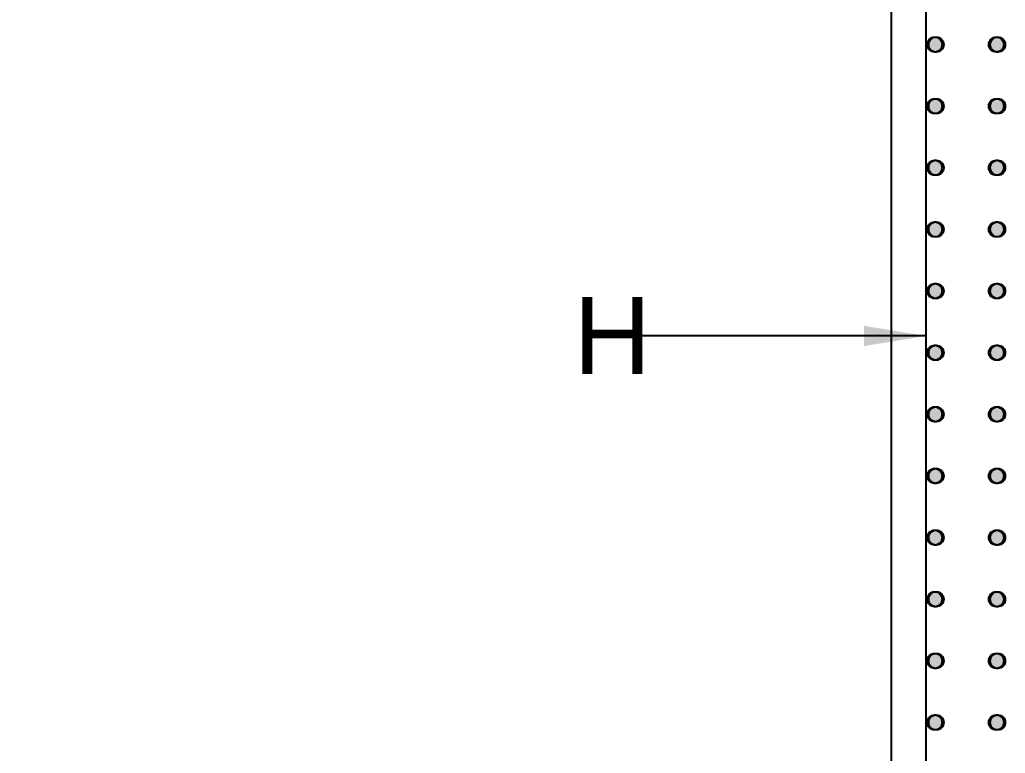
# Model space of a CAD drawing. Header units: millimetres. Extents: x 5124 to 2430164, y 2311 to 45642708.
# Drawn here: x 2369011 to 2372210, y 45621785 to 45624166 of the extents above; entities that cross this region are included whole.
import ezdxf

# ---------------------------------------------------------------- set-up
doc = ezdxf.new("R2010")
doc.units = ezdxf.units.MM
doc.header["$MEASUREMENT"] = 0
doc.layers.add('DRAWING', color=7, linetype='Continuous')
doc.layers.add('TEXT', color=7, linetype='Continuous')
doc.styles.get("Standard").update_dxf_attribs({"font": 'arial.ttf', "height": 280})
doc.dimstyles.get("Standard").update_dxf_attribs({"dimtxt": 225, "dimasz": 200, "dimexe": 0.18, "dimexo": 0.0625, "dimgap": 0.09, "dimtad": 0, "dimdec": 0, "dimzin": 0, "dimdsep": 46, "dimtxsty": 'Standard', "dimcen": 0.09, "dimse1": 1, "dimse2": 1, "dimadec": 0, "dimazin": 0, "dimtfac": 1, "dimtdec": 0, "dimtofl": 0, "dimtmove": 0, "dimatfit": 3, "dimfxl": 1, "dimtolj": 1, "dimtzin": 0, "dimarcsym": 0})

msp = doc.modelspace()

# ---------------------------------------------------------------- hatches: boundary and pattern name
at = {"layer": 'DRAWING'}
for points in [[(2372004.8, 45624085.2, 0.973258), (2371956.3, 45624086.6), (2371956.3, 45624083.9, 0.973258)], [(2372004.9, 45624085.2, 1), (2371956.3, 45624085.2, 1)], [(2372005.8, 45624085.2, 0.973258), (2371957.3, 45624086.6), (2371957.3, 45624083.9, 0.973258)], [(2372005.9, 45624085.2, 1), (2371957.3, 45624085.2, 1)], [(2372006.8, 45624085.2, 0.973258), (2371958.3, 45624086.6), (2371958.3, 45624083.9, 0.973258)], [(2372006.9, 45624085.2, 1), (2371958.3, 45624085.2, 1)], [(2372007.8, 45624085.2, 0.973258), (2371959.3, 45624086.6), (2371959.3, 45624083.9, 0.973258)], [(2372007.9, 45624085.2, 1), (2371959.3, 45624085.2, 1)], [(2372008.8, 45624085.2, 0.973258), (2371960.3, 45624086.6), (2371960.3, 45624083.9, 0.973258)], [(2372008.9, 45624085.2, 1), (2371960.3, 45624085.2, 1)], [(2372009.8, 45624085.2, 0.973258), (2371961.3, 45624086.6), (2371961.3, 45624083.9, 0.973258)], [(2372009.9, 45624085.2, 1), (2371961.3, 45624085.2, 1)], [(2372204.8, 45624085.2, 0.973258), (2372156.3, 45624086.6), (2372156.3, 45624083.9, 0.973258)], [(2372204.9, 45624085.2, 1), (2372156.3, 45624085.2, 1)], [(2372205.8, 45624085.2, 0.973258), (2372157.3, 45624086.6), (2372157.3, 45624083.9, 0.973258)], [(2372205.9, 45624085.2, 1), (2372157.3, 45624085.2, 1)], [(2372206.8, 45624085.2, 0.973258), (2372158.3, 45624086.6), (2372158.3, 45624083.9, 0.973258)], [(2372206.9, 45624085.2, 1), (2372158.3, 45624085.2, 1)], [(2372207.8, 45624085.2, 0.973258), (2372159.3, 45624086.6), (2372159.3, 45624083.9, 0.973258)], [(2372207.9, 45624085.2, 1), (2372159.3, 45624085.2, 1)], [(2372208.8, 45624085.2, 0.973258), (2372160.3, 45624086.6), (2372160.3, 45624083.9, 0.973258)], [(2372208.9, 45624085.2, 1), (2372160.3, 45624085.2, 1)], [(2372209.8, 45624085.2, 0.973258), (2372161.3, 45624086.6), (2372161.3, 45624083.9, 0.973258)], [(2372209.9, 45624085.2, 1), (2372161.3, 45624085.2, 1)], [(2372004.8, 45623885.2, 0.973258), (2371956.3, 45623886.6), (2371956.3, 45623883.9, 0.973258)], [(2372004.9, 45623885.2, 1), (2371956.3, 45623885.2, 1)], [(2372005.8, 45623885.2, 0.973258), (2371957.3, 45623886.6), (2371957.3, 45623883.9, 0.973258)], [(2372005.9, 45623885.2, 1), (2371957.3, 45623885.2, 1)], [(2372006.8, 45623885.2, 0.973258), (2371958.3, 45623886.6), (2371958.3, 45623883.9, 0.973258)], [(2372006.9, 45623885.2, 1), (2371958.3, 45623885.2, 1)], [(2372007.8, 45623885.2, 0.973258), (2371959.3, 45623886.6), (2371959.3, 45623883.9, 0.973258)], [(2372007.9, 45623885.2, 1), (2371959.3, 45623885.2, 1)], [(2372008.8, 45623885.2, 0.973258), (2371960.3, 45623886.6), (2371960.3, 45623883.9, 0.973258)], [(2372008.9, 45623885.2, 1), (2371960.3, 45623885.2, 1)], [(2372009.8, 45623885.2, 0.973258), (2371961.3, 45623886.6), (2371961.3, 45623883.9, 0.973258)], [(2372009.9, 45623885.2, 1), (2371961.3, 45623885.2, 1)], [(2372204.8, 45623885.2, 0.973258), (2372156.3, 45623886.6), (2372156.3, 45623883.9, 0.973258)], [(2372204.9, 45623885.2, 1), (2372156.3, 45623885.2, 1)], [(2372205.8, 45623885.2, 0.973258), (2372157.3, 45623886.6), (2372157.3, 45623883.9, 0.973258)], [(2372205.9, 45623885.2, 1), (2372157.3, 45623885.2, 1)], [(2372206.8, 45623885.2, 0.973258), (2372158.3, 45623886.6), (2372158.3, 45623883.9, 0.973258)], [(2372206.9, 45623885.2, 1), (2372158.3, 45623885.2, 1)], [(2372207.8, 45623885.2, 0.973258), (2372159.3, 45623886.6), (2372159.3, 45623883.9, 0.973258)], [(2372207.9, 45623885.2, 1), (2372159.3, 45623885.2, 1)], [(2372208.8, 45623885.2, 0.973258), (2372160.3, 45623886.6), (2372160.3, 45623883.9, 0.973258)], [(2372208.9, 45623885.2, 1), (2372160.3, 45623885.2, 1)], [(2372209.8, 45623885.2, 0.973258), (2372161.3, 45623886.6), (2372161.3, 45623883.9, 0.973258)], [(2372209.9, 45623885.2, 1), (2372161.3, 45623885.2, 1)], [(2372004.8, 45623685.2, 0.973258), (2371956.3, 45623686.6), (2371956.3, 45623683.9, 0.973258)], [(2372004.9, 45623685.2, 1), (2371956.3, 45623685.2, 1)], [(2372005.8, 45623685.2, 0.973258), (2371957.3, 45623686.6), (2371957.3, 45623683.9, 0.973258)], [(2372005.9, 45623685.2, 1), (2371957.3, 45623685.2, 1)], [(2372006.8, 45623685.2, 0.973258), (2371958.3, 45623686.6), (2371958.3, 45623683.9, 0.973258)], [(2372006.9, 45623685.2, 1), (2371958.3, 45623685.2, 1)], [(2372007.8, 45623685.2, 0.973258), (2371959.3, 45623686.6), (2371959.3, 45623683.9, 0.973258)], [(2372007.9, 45623685.2, 1), (2371959.3, 45623685.2, 1)], [(2372008.8, 45623685.2, 0.973258), (2371960.3, 45623686.6), (2371960.3, 45623683.9, 0.973258)], [(2372008.9, 45623685.2, 1), (2371960.3, 45623685.2, 1)], [(2372009.8, 45623685.2, 0.973258), (2371961.3, 45623686.6), (2371961.3, 45623683.9, 0.973258)], [(2372009.9, 45623685.2, 1), (2371961.3, 45623685.2, 1)], [(2372204.8, 45623685.2, 0.973258), (2372156.3, 45623686.6), (2372156.3, 45623683.9, 0.973258)], [(2372204.9, 45623685.2, 1), (2372156.3, 45623685.2, 1)], [(2372205.8, 45623685.2, 0.973258), (2372157.3, 45623686.6), (2372157.3, 45623683.9, 0.973258)], [(2372205.9, 45623685.2, 1), (2372157.3, 45623685.2, 1)], [(2372206.8, 45623685.2, 0.973258), (2372158.3, 45623686.6), (2372158.3, 45623683.9, 0.973258)], [(2372206.9, 45623685.2, 1), (2372158.3, 45623685.2, 1)], [(2372207.8, 45623685.2, 0.973258), (2372159.3, 45623686.6), (2372159.3, 45623683.9, 0.973258)], [(2372207.9, 45623685.2, 1), (2372159.3, 45623685.2, 1)], [(2372208.8, 45623685.2, 0.973258), (2372160.3, 45623686.6), (2372160.3, 45623683.9, 0.973258)], [(2372208.9, 45623685.2, 1), (2372160.3, 45623685.2, 1)], [(2372209.8, 45623685.2, 0.973258), (2372161.3, 45623686.6), (2372161.3, 45623683.9, 0.973258)], [(2372209.9, 45623685.2, 1), (2372161.3, 45623685.2, 1)], [(2372004.8, 45623485.2, 0.973258), (2371956.3, 45623486.6), (2371956.3, 45623483.9, 0.973258)], [(2372004.9, 45623485.2, 1), (2371956.3, 45623485.2, 1)], [(2372005.8, 45623485.2, 0.973258), (2371957.3, 45623486.6), (2371957.3, 45623483.9, 0.973258)], [(2372005.9, 45623485.2, 1), (2371957.3, 45623485.2, 1)], [(2372006.8, 45623485.2, 0.973258), (2371958.3, 45623486.6), (2371958.3, 45623483.9, 0.973258)], [(2372006.9, 45623485.2, 1), (2371958.3, 45623485.2, 1)], [(2372007.8, 45623485.2, 0.973258), (2371959.3, 45623486.6), (2371959.3, 45623483.9, 0.973258)], [(2372007.9, 45623485.2, 1), (2371959.3, 45623485.2, 1)], [(2372008.8, 45623485.2, 0.973258), (2371960.3, 45623486.6), (2371960.3, 45623483.9, 0.973258)], [(2372008.9, 45623485.2, 1), (2371960.3, 45623485.2, 1)], [(2372009.8, 45623485.2, 0.973258), (2371961.3, 45623486.6), (2371961.3, 45623483.9, 0.973258)], [(2372009.9, 45623485.2, 1), (2371961.3, 45623485.2, 1)], [(2372204.8, 45623485.2, 0.973258), (2372156.3, 45623486.6), (2372156.3, 45623483.9, 0.973258)], [(2372204.9, 45623485.2, 1), (2372156.3, 45623485.2, 1)], [(2372205.8, 45623485.2, 0.973258), (2372157.3, 45623486.6), (2372157.3, 45623483.9, 0.973258)], [(2372205.9, 45623485.2, 1), (2372157.3, 45623485.2, 1)], [(2372206.8, 45623485.2, 0.973258), (2372158.3, 45623486.6), (2372158.3, 45623483.9, 0.973258)], [(2372206.9, 45623485.2, 1), (2372158.3, 45623485.2, 1)], [(2372207.8, 45623485.2, 0.973258), (2372159.3, 45623486.6), (2372159.3, 45623483.9, 0.973258)], [(2372207.9, 45623485.2, 1), (2372159.3, 45623485.2, 1)], [(2372208.8, 45623485.2, 0.973258), (2372160.3, 45623486.6), (2372160.3, 45623483.9, 0.973258)], [(2372208.9, 45623485.2, 1), (2372160.3, 45623485.2, 1)], [(2372209.8, 45623485.2, 0.973258), (2372161.3, 45623486.6), (2372161.3, 45623483.9, 0.973258)], [(2372209.9, 45623485.2, 1), (2372161.3, 45623485.2, 1)], [(2372004.8, 45623285.2, 0.973258), (2371956.3, 45623286.6), (2371956.3, 45623283.9, 0.973258)], [(2372004.9, 45623285.2, 1), (2371956.3, 45623285.2, 1)], [(2372005.8, 45623285.2, 0.973258), (2371957.3, 45623286.6), (2371957.3, 45623283.9, 0.973258)], [(2372005.9, 45623285.2, 1), (2371957.3, 45623285.2, 1)], [(2372006.8, 45623285.2, 0.973258), (2371958.3, 45623286.6), (2371958.3, 45623283.9, 0.973258)], [(2372006.9, 45623285.2, 1), (2371958.3, 45623285.2, 1)], [(2372007.8, 45623285.2, 0.973258), (2371959.3, 45623286.6), (2371959.3, 45623283.9, 0.973258)], [(2372007.9, 45623285.2, 1), (2371959.3, 45623285.2, 1)], [(2372008.8, 45623285.2, 0.973258), (2371960.3, 45623286.6), (2371960.3, 45623283.9, 0.973258)], [(2372008.9, 45623285.2, 1), (2371960.3, 45623285.2, 1)], [(2372009.8, 45623285.2, 0.973258), (2371961.3, 45623286.6), (2371961.3, 45623283.9, 0.973258)], [(2372009.9, 45623285.2, 1), (2371961.3, 45623285.2, 1)], [(2372204.8, 45623285.2, 0.973258), (2372156.3, 45623286.6), (2372156.3, 45623283.9, 0.973258)], [(2372204.9, 45623285.2, 1), (2372156.3, 45623285.2, 1)], [(2372205.8, 45623285.2, 0.973258), (2372157.3, 45623286.6), (2372157.3, 45623283.9, 0.973258)], [(2372205.9, 45623285.2, 1), (2372157.3, 45623285.2, 1)], [(2372206.8, 45623285.2, 0.973258), (2372158.3, 45623286.6), (2372158.3, 45623283.9, 0.973258)], [(2372206.9, 45623285.2, 1), (2372158.3, 45623285.2, 1)], [(2372207.8, 45623285.2, 0.973258), (2372159.3, 45623286.6), (2372159.3, 45623283.9, 0.973258)], [(2372207.9, 45623285.2, 1), (2372159.3, 45623285.2, 1)], [(2372208.8, 45623285.2, 0.973258), (2372160.3, 45623286.6), (2372160.3, 45623283.9, 0.973258)], [(2372208.9, 45623285.2, 1), (2372160.3, 45623285.2, 1)], [(2372209.8, 45623285.2, 0.973258), (2372161.3, 45623286.6), (2372161.3, 45623283.9, 0.973258)], [(2372209.9, 45623285.2, 1), (2372161.3, 45623285.2, 1)], [(2372004.8, 45623085.2, 0.973258), (2371956.3, 45623086.6), (2371956.3, 45623083.9, 0.973258)], [(2372004.9, 45623085.2, 1), (2371956.3, 45623085.2, 1)], [(2372005.8, 45623085.2, 0.973258), (2371957.3, 45623086.6), (2371957.3, 45623083.9, 0.973258)], [(2372005.9, 45623085.2, 1), (2371957.3, 45623085.2, 1)], [(2372006.8, 45623085.2, 0.973258), (2371958.3, 45623086.6), (2371958.3, 45623083.9, 0.973258)], [(2372006.9, 45623085.2, 1), (2371958.3, 45623085.2, 1)], [(2372007.8, 45623085.2, 0.973258), (2371959.3, 45623086.6), (2371959.3, 45623083.9, 0.973258)], [(2372007.9, 45623085.2, 1), (2371959.3, 45623085.2, 1)], [(2372008.8, 45623085.2, 0.973258), (2371960.3, 45623086.6), (2371960.3, 45623083.9, 0.973258)], [(2372008.9, 45623085.2, 1), (2371960.3, 45623085.2, 1)], [(2372009.8, 45623085.2, 0.973258), (2371961.3, 45623086.6), (2371961.3, 45623083.9, 0.973258)], [(2372009.9, 45623085.2, 1), (2371961.3, 45623085.2, 1)], [(2372204.8, 45623085.2, 0.973258), (2372156.3, 45623086.6), (2372156.3, 45623083.9, 0.973258)], [(2372204.9, 45623085.2, 1), (2372156.3, 45623085.2, 1)], [(2372205.8, 45623085.2, 0.973258), (2372157.3, 45623086.6), (2372157.3, 45623083.9, 0.973258)], [(2372205.9, 45623085.2, 1), (2372157.3, 45623085.2, 1)], [(2372206.8, 45623085.2, 0.973258), (2372158.3, 45623086.6), (2372158.3, 45623083.9, 0.973258)], [(2372206.9, 45623085.2, 1), (2372158.3, 45623085.2, 1)], [(2372207.8, 45623085.2, 0.973258), (2372159.3, 45623086.6), (2372159.3, 45623083.9, 0.973258)], [(2372207.9, 45623085.2, 1), (2372159.3, 45623085.2, 1)], [(2372208.8, 45623085.2, 0.973258), (2372160.3, 45623086.6), (2372160.3, 45623083.9, 0.973258)], [(2372208.9, 45623085.2, 1), (2372160.3, 45623085.2, 1)], [(2372209.8, 45623085.2, 0.973258), (2372161.3, 45623086.6), (2372161.3, 45623083.9, 0.973258)], [(2372209.9, 45623085.2, 1), (2372161.3, 45623085.2, 1)], [(2372004.8, 45622885.2, 0.973258), (2371956.3, 45622886.6), (2371956.3, 45622883.9, 0.973258)], [(2372004.9, 45622885.2, 1), (2371956.3, 45622885.2, 1)], [(2372005.8, 45622885.2, 0.973258), (2371957.3, 45622886.6), (2371957.3, 45622883.9, 0.973258)], [(2372005.9, 45622885.2, 1), (2371957.3, 45622885.2, 1)], [(2372006.8, 45622885.2, 0.973258), (2371958.3, 45622886.6), (2371958.3, 45622883.9, 0.973258)], [(2372006.9, 45622885.2, 1), (2371958.3, 45622885.2, 1)], [(2372007.8, 45622885.2, 0.973258), (2371959.3, 45622886.6), (2371959.3, 45622883.9, 0.973258)], [(2372007.9, 45622885.2, 1), (2371959.3, 45622885.2, 1)], [(2372008.8, 45622885.2, 0.973258), (2371960.3, 45622886.6), (2371960.3, 45622883.9, 0.973258)], [(2372008.9, 45622885.2, 1), (2371960.3, 45622885.2, 1)], [(2372009.8, 45622885.2, 0.973258), (2371961.3, 45622886.6), (2371961.3, 45622883.9, 0.973258)], [(2372009.9, 45622885.2, 1), (2371961.3, 45622885.2, 1)], [(2372204.8, 45622885.2, 0.973258), (2372156.3, 45622886.6), (2372156.3, 45622883.9, 0.973258)], [(2372204.9, 45622885.2, 1), (2372156.3, 45622885.2, 1)], [(2372205.8, 45622885.2, 0.973258), (2372157.3, 45622886.6), (2372157.3, 45622883.9, 0.973258)], [(2372205.9, 45622885.2, 1), (2372157.3, 45622885.2, 1)], [(2372206.8, 45622885.2, 0.973258), (2372158.3, 45622886.6), (2372158.3, 45622883.9, 0.973258)], [(2372206.9, 45622885.2, 1), (2372158.3, 45622885.2, 1)], [(2372207.8, 45622885.2, 0.973258), (2372159.3, 45622886.6), (2372159.3, 45622883.9, 0.973258)], [(2372207.9, 45622885.2, 1), (2372159.3, 45622885.2, 1)], [(2372208.8, 45622885.2, 0.973258), (2372160.3, 45622886.6), (2372160.3, 45622883.9, 0.973258)], [(2372208.9, 45622885.2, 1), (2372160.3, 45622885.2, 1)], [(2372209.8, 45622885.2, 0.973258), (2372161.3, 45622886.6), (2372161.3, 45622883.9, 0.973258)], [(2372209.9, 45622885.2, 1), (2372161.3, 45622885.2, 1)], [(2372004.8, 45622685.2, 0.973258), (2371956.3, 45622686.6), (2371956.3, 45622683.9, 0.973258)], [(2372004.9, 45622685.2, 1), (2371956.3, 45622685.2, 1)], [(2372005.8, 45622685.2, 0.973258), (2371957.3, 45622686.6), (2371957.3, 45622683.9, 0.973258)], [(2372005.9, 45622685.2, 1), (2371957.3, 45622685.2, 1)], [(2372006.8, 45622685.2, 0.973258), (2371958.3, 45622686.6), (2371958.3, 45622683.9, 0.973258)], [(2372006.9, 45622685.2, 1), (2371958.3, 45622685.2, 1)], [(2372007.8, 45622685.2, 0.973258), (2371959.3, 45622686.6), (2371959.3, 45622683.9, 0.973258)], [(2372007.9, 45622685.2, 1), (2371959.3, 45622685.2, 1)], [(2372008.8, 45622685.2, 0.973258), (2371960.3, 45622686.6), (2371960.3, 45622683.9, 0.973258)], [(2372008.9, 45622685.2, 1), (2371960.3, 45622685.2, 1)], [(2372009.8, 45622685.2, 0.973258), (2371961.3, 45622686.6), (2371961.3, 45622683.9, 0.973258)], [(2372009.9, 45622685.2, 1), (2371961.3, 45622685.2, 1)], [(2372204.8, 45622685.2, 0.973258), (2372156.3, 45622686.6), (2372156.3, 45622683.9, 0.973258)], [(2372204.9, 45622685.2, 1), (2372156.3, 45622685.2, 1)], [(2372205.8, 45622685.2, 0.973258), (2372157.3, 45622686.6), (2372157.3, 45622683.9, 0.973258)], [(2372205.9, 45622685.2, 1), (2372157.3, 45622685.2, 1)], [(2372206.8, 45622685.2, 0.973258), (2372158.3, 45622686.6), (2372158.3, 45622683.9, 0.973258)], [(2372206.9, 45622685.2, 1), (2372158.3, 45622685.2, 1)], [(2372207.8, 45622685.2, 0.973258), (2372159.3, 45622686.6), (2372159.3, 45622683.9, 0.973258)], [(2372207.9, 45622685.2, 1), (2372159.3, 45622685.2, 1)], [(2372208.8, 45622685.2, 0.973258), (2372160.3, 45622686.6), (2372160.3, 45622683.9, 0.973258)], [(2372208.9, 45622685.2, 1), (2372160.3, 45622685.2, 1)], [(2372209.8, 45622685.2, 0.973258), (2372161.3, 45622686.6), (2372161.3, 45622683.9, 0.973258)], [(2372209.9, 45622685.2, 1), (2372161.3, 45622685.2, 1)], [(2372004.8, 45622485.2, 0.973258), (2371956.3, 45622486.6), (2371956.3, 45622483.9, 0.973258)], [(2372004.9, 45622485.2, 1), (2371956.3, 45622485.2, 1)], [(2372005.8, 45622485.2, 0.973258), (2371957.3, 45622486.6), (2371957.3, 45622483.9, 0.973258)], [(2372005.9, 45622485.2, 1), (2371957.3, 45622485.2, 1)], [(2372006.8, 45622485.2, 0.973258), (2371958.3, 45622486.6), (2371958.3, 45622483.9, 0.973258)], [(2372006.9, 45622485.2, 1), (2371958.3, 45622485.2, 1)], [(2372007.8, 45622485.2, 0.973258), (2371959.3, 45622486.6), (2371959.3, 45622483.9, 0.973258)], [(2372007.9, 45622485.2, 1), (2371959.3, 45622485.2, 1)], [(2372008.8, 45622485.2, 0.973258), (2371960.3, 45622486.6), (2371960.3, 45622483.9, 0.973258)], [(2372008.9, 45622485.2, 1), (2371960.3, 45622485.2, 1)], [(2372009.8, 45622485.2, 0.973258), (2371961.3, 45622486.6), (2371961.3, 45622483.9, 0.973258)], [(2372009.9, 45622485.2, 1), (2371961.3, 45622485.2, 1)], [(2372204.8, 45622485.2, 0.973258), (2372156.3, 45622486.6), (2372156.3, 45622483.9, 0.973258)], [(2372204.9, 45622485.2, 1), (2372156.3, 45622485.2, 1)], [(2372205.8, 45622485.2, 0.973258), (2372157.3, 45622486.6), (2372157.3, 45622483.9, 0.973258)], [(2372205.9, 45622485.2, 1), (2372157.3, 45622485.2, 1)], [(2372206.8, 45622485.2, 0.973258), (2372158.3, 45622486.6), (2372158.3, 45622483.9, 0.973258)], [(2372206.9, 45622485.2, 1), (2372158.3, 45622485.2, 1)], [(2372207.8, 45622485.2, 0.973258), (2372159.3, 45622486.6), (2372159.3, 45622483.9, 0.973258)], [(2372207.9, 45622485.2, 1), (2372159.3, 45622485.2, 1)], [(2372208.8, 45622485.2, 0.973258), (2372160.3, 45622486.6), (2372160.3, 45622483.9, 0.973258)], [(2372208.9, 45622485.2, 1), (2372160.3, 45622485.2, 1)], [(2372209.8, 45622485.2, 0.973258), (2372161.3, 45622486.6), (2372161.3, 45622483.9, 0.973258)], [(2372209.9, 45622485.2, 1), (2372161.3, 45622485.2, 1)], [(2372004.8, 45622285.2, 0.973258), (2371956.3, 45622286.6), (2371956.3, 45622283.9, 0.973258)], [(2372004.9, 45622285.2, 1), (2371956.3, 45622285.2, 1)], [(2372005.8, 45622285.2, 0.973258), (2371957.3, 45622286.6), (2371957.3, 45622283.9, 0.973258)], [(2372005.9, 45622285.2, 1), (2371957.3, 45622285.2, 1)], [(2372006.8, 45622285.2, 0.973258), (2371958.3, 45622286.6), (2371958.3, 45622283.9, 0.973258)], [(2372006.9, 45622285.2, 1), (2371958.3, 45622285.2, 1)], [(2372007.8, 45622285.2, 0.973258), (2371959.3, 45622286.6), (2371959.3, 45622283.9, 0.973258)], [(2372007.9, 45622285.2, 1), (2371959.3, 45622285.2, 1)], [(2372008.8, 45622285.2, 0.973258), (2371960.3, 45622286.6), (2371960.3, 45622283.9, 0.973258)], [(2372008.9, 45622285.2, 1), (2371960.3, 45622285.2, 1)], [(2372009.8, 45622285.2, 0.973258), (2371961.3, 45622286.6), (2371961.3, 45622283.9, 0.973258)], [(2372009.9, 45622285.2, 1), (2371961.3, 45622285.2, 1)], [(2372204.8, 45622285.2, 0.973258), (2372156.3, 45622286.6), (2372156.3, 45622283.9, 0.973258)], [(2372204.9, 45622285.2, 1), (2372156.3, 45622285.2, 1)], [(2372205.8, 45622285.2, 0.973258), (2372157.3, 45622286.6), (2372157.3, 45622283.9, 0.973258)], [(2372205.9, 45622285.2, 1), (2372157.3, 45622285.2, 1)], [(2372206.8, 45622285.2, 0.973258), (2372158.3, 45622286.6), (2372158.3, 45622283.9, 0.973258)], [(2372206.9, 45622285.2, 1), (2372158.3, 45622285.2, 1)], [(2372207.8, 45622285.2, 0.973258), (2372159.3, 45622286.6), (2372159.3, 45622283.9, 0.973258)], [(2372207.9, 45622285.2, 1), (2372159.3, 45622285.2, 1)], [(2372208.8, 45622285.2, 0.973258), (2372160.3, 45622286.6), (2372160.3, 45622283.9, 0.973258)], [(2372208.9, 45622285.2, 1), (2372160.3, 45622285.2, 1)], [(2372209.8, 45622285.2, 0.973258), (2372161.3, 45622286.6), (2372161.3, 45622283.9, 0.973258)], [(2372209.9, 45622285.2, 1), (2372161.3, 45622285.2, 1)], [(2372004.8, 45622085.2, 0.973258), (2371956.3, 45622086.6), (2371956.3, 45622083.9, 0.973258)], [(2372004.9, 45622085.2, 1), (2371956.3, 45622085.2, 1)], [(2372005.8, 45622085.2, 0.973258), (2371957.3, 45622086.6), (2371957.3, 45622083.9, 0.973258)], [(2372005.9, 45622085.2, 1), (2371957.3, 45622085.2, 1)], [(2372006.8, 45622085.2, 0.973258), (2371958.3, 45622086.6), (2371958.3, 45622083.9, 0.973258)], [(2372006.9, 45622085.2, 1), (2371958.3, 45622085.2, 1)], [(2372007.8, 45622085.2, 0.973258), (2371959.3, 45622086.6), (2371959.3, 45622083.9, 0.973258)], [(2372007.9, 45622085.2, 1), (2371959.3, 45622085.2, 1)], [(2372008.8, 45622085.2, 0.973258), (2371960.3, 45622086.6), (2371960.3, 45622083.9, 0.973258)], [(2372008.9, 45622085.2, 1), (2371960.3, 45622085.2, 1)], [(2372009.8, 45622085.2, 0.973258), (2371961.3, 45622086.6), (2371961.3, 45622083.9, 0.973258)], [(2372009.9, 45622085.2, 1), (2371961.3, 45622085.2, 1)], [(2372204.8, 45622085.2, 0.973258), (2372156.3, 45622086.6), (2372156.3, 45622083.9, 0.973258)], [(2372204.9, 45622085.2, 1), (2372156.3, 45622085.2, 1)], [(2372205.8, 45622085.2, 0.973258), (2372157.3, 45622086.6), (2372157.3, 45622083.9, 0.973258)], [(2372205.9, 45622085.2, 1), (2372157.3, 45622085.2, 1)], [(2372206.8, 45622085.2, 0.973258), (2372158.3, 45622086.6), (2372158.3, 45622083.9, 0.973258)], [(2372206.9, 45622085.2, 1), (2372158.3, 45622085.2, 1)], [(2372207.8, 45622085.2, 0.973258), (2372159.3, 45622086.6), (2372159.3, 45622083.9, 0.973258)], [(2372207.9, 45622085.2, 1), (2372159.3, 45622085.2, 1)], [(2372208.8, 45622085.2, 0.973258), (2372160.3, 45622086.6), (2372160.3, 45622083.9, 0.973258)], [(2372208.9, 45622085.2, 1), (2372160.3, 45622085.2, 1)], [(2372209.8, 45622085.2, 0.973258), (2372161.3, 45622086.6), (2372161.3, 45622083.9, 0.973258)], [(2372209.9, 45622085.2, 1), (2372161.3, 45622085.2, 1)], [(2372004.8, 45621885.2, 0.973258), (2371956.3, 45621886.6), (2371956.3, 45621883.9, 0.973258)], [(2372004.9, 45621885.2, 1), (2371956.3, 45621885.2, 1)], [(2372005.8, 45621885.2, 0.973258), (2371957.3, 45621886.6), (2371957.3, 45621883.9, 0.973258)], [(2372005.9, 45621885.2, 1), (2371957.3, 45621885.2, 1)], [(2372006.8, 45621885.2, 0.973258), (2371958.3, 45621886.6), (2371958.3, 45621883.9, 0.973258)], [(2372006.9, 45621885.2, 1), (2371958.3, 45621885.2, 1)], [(2372007.8, 45621885.2, 0.973258), (2371959.3, 45621886.6), (2371959.3, 45621883.9, 0.973258)], [(2372007.9, 45621885.2, 1), (2371959.3, 45621885.2, 1)], [(2372008.8, 45621885.2, 0.973258), (2371960.3, 45621886.6), (2371960.3, 45621883.9, 0.973258)], [(2372008.9, 45621885.2, 1), (2371960.3, 45621885.2, 1)], [(2372009.8, 45621885.2, 0.973258), (2371961.3, 45621886.6), (2371961.3, 45621883.9, 0.973258)], [(2372009.9, 45621885.2, 1), (2371961.3, 45621885.2, 1)], [(2372204.8, 45621885.2, 0.973258), (2372156.3, 45621886.6), (2372156.3, 45621883.9, 0.973258)], [(2372204.9, 45621885.2, 1), (2372156.3, 45621885.2, 1)], [(2372205.8, 45621885.2, 0.973258), (2372157.3, 45621886.6), (2372157.3, 45621883.9, 0.973258)], [(2372205.9, 45621885.2, 1), (2372157.3, 45621885.2, 1)], [(2372206.8, 45621885.2, 0.973258), (2372158.3, 45621886.6), (2372158.3, 45621883.9, 0.973258)], [(2372206.9, 45621885.2, 1), (2372158.3, 45621885.2, 1)], [(2372207.8, 45621885.2, 0.973258), (2372159.3, 45621886.6), (2372159.3, 45621883.9, 0.973258)], [(2372207.9, 45621885.2, 1), (2372159.3, 45621885.2, 1)], [(2372208.8, 45621885.2, 0.973258), (2372160.3, 45621886.6), (2372160.3, 45621883.9, 0.973258)], [(2372208.9, 45621885.2, 1), (2372160.3, 45621885.2, 1)], [(2372209.8, 45621885.2, 0.973258), (2372161.3, 45621886.6), (2372161.3, 45621883.9, 0.973258)], [(2372209.9, 45621885.2, 1), (2372161.3, 45621885.2, 1)]]:
    msp.add_hatch(color=256, dxfattribs=at).paths.add_polyline_path(points)

# ---------------------------------------------------------------- linework, layer by layer
msp.add_lwpolyline([(2371951.7, 45625857.8), (2371951.7, 45619649.1)], dxfattribs=at)
msp.add_lwpolyline([(2367837.5, 45625205.2), (2371619, 45625205.2), (2371839.3, 45624984.9), (2371839.3, 45620636.7), (2371619, 45620416.5), (2367837.5, 45620416.5), (2367617.2, 45620636.7), (2367617.2, 45624984.9)], close=True, dxfattribs=at)
for centre in [(2371980.6, 45624085.2), (2371980.6, 45624085.2), (2371981.6, 45624085.2), (2371981.6, 45624085.2), (2371982.6, 45624085.2), (2371982.6, 45624085.2), (2371983.6, 45624085.2), (2371983.6, 45624085.2), (2371984.6, 45624085.2), (2371984.6, 45624085.2), (2371985.6, 45624085.2), (2371985.6, 45624085.2), (2372180.6, 45624085.2), (2372180.6, 45624085.2), (2372181.6, 45624085.2), (2372181.6, 45624085.2), (2372182.6, 45624085.2), (2372182.6, 45624085.2), (2372183.6, 45624085.2), (2372183.6, 45624085.2), (2372184.6, 45624085.2), (2372184.6, 45624085.2), (2372185.6, 45624085.2), (2372185.6, 45624085.2), (2371980.6, 45623885.2), (2371980.6, 45623885.2), (2371981.6, 45623885.2), (2371981.6, 45623885.2), (2371982.6, 45623885.2), (2371982.6, 45623885.2), (2371983.6, 45623885.2), (2371983.6, 45623885.2), (2371984.6, 45623885.2), (2371984.6, 45623885.2), (2371985.6, 45623885.2), (2371985.6, 45623885.2), (2372180.6, 45623885.2), (2372180.6, 45623885.2), (2372181.6, 45623885.2), (2372181.6, 45623885.2), (2372182.6, 45623885.2), (2372182.6, 45623885.2), (2372183.6, 45623885.2), (2372183.6, 45623885.2), (2372184.6, 45623885.2), (2372184.6, 45623885.2), (2372185.6, 45623885.2), (2372185.6, 45623885.2), (2371980.6, 45623685.2), (2371980.6, 45623685.2), (2371981.6, 45623685.2), (2371981.6, 45623685.2), (2371982.6, 45623685.2), (2371982.6, 45623685.2), (2371983.6, 45623685.2), (2371983.6, 45623685.2), (2371984.6, 45623685.2), (2371984.6, 45623685.2), (2371985.6, 45623685.2), (2371985.6, 45623685.2), (2372180.6, 45623685.2), (2372180.6, 45623685.2), (2372181.6, 45623685.2), (2372181.6, 45623685.2), (2372182.6, 45623685.2), (2372182.6, 45623685.2), (2372183.6, 45623685.2), (2372183.6, 45623685.2), (2372184.6, 45623685.2), (2372184.6, 45623685.2), (2372185.6, 45623685.2), (2372185.6, 45623685.2), (2371980.6, 45623485.2), (2371980.6, 45623485.2), (2371981.6, 45623485.2), (2371981.6, 45623485.2), (2371982.6, 45623485.2), (2371982.6, 45623485.2), (2371983.6, 45623485.2), (2371983.6, 45623485.2), (2371984.6, 45623485.2), (2371984.6, 45623485.2), (2371985.6, 45623485.2), (2371985.6, 45623485.2), (2372180.6, 45623485.2), (2372180.6, 45623485.2), (2372181.6, 45623485.2), (2372181.6, 45623485.2), (2372182.6, 45623485.2), (2372182.6, 45623485.2), (2372183.6, 45623485.2), (2372183.6, 45623485.2), (2372184.6, 45623485.2), (2372184.6, 45623485.2), (2372185.6, 45623485.2), (2372185.6, 45623485.2), (2371980.6, 45623285.2), (2371980.6, 45623285.2), (2371981.6, 45623285.2), (2371981.6, 45623285.2), (2371982.6, 45623285.2), (2371982.6, 45623285.2), (2371983.6, 45623285.2), (2371983.6, 45623285.2), (2371984.6, 45623285.2), (2371984.6, 45623285.2), (2371985.6, 45623285.2), (2371985.6, 45623285.2), (2372180.6, 45623285.2), (2372180.6, 45623285.2), (2372181.6, 45623285.2), (2372181.6, 45623285.2), (2372182.6, 45623285.2), (2372182.6, 45623285.2), (2372183.6, 45623285.2), (2372183.6, 45623285.2), (2372184.6, 45623285.2), (2372184.6, 45623285.2), (2372185.6, 45623285.2), (2372185.6, 45623285.2), (2371980.6, 45623085.2), (2371980.6, 45623085.2), (2371981.6, 45623085.2), (2371981.6, 45623085.2), (2371982.6, 45623085.2), (2371982.6, 45623085.2), (2371983.6, 45623085.2), (2371983.6, 45623085.2), (2371984.6, 45623085.2), (2371984.6, 45623085.2), (2371985.6, 45623085.2), (2371985.6, 45623085.2), (2372180.6, 45623085.2), (2372180.6, 45623085.2), (2372181.6, 45623085.2), (2372181.6, 45623085.2), (2372182.6, 45623085.2), (2372182.6, 45623085.2), (2372183.6, 45623085.2), (2372183.6, 45623085.2), (2372184.6, 45623085.2), (2372184.6, 45623085.2), (2372185.6, 45623085.2), (2372185.6, 45623085.2), (2371980.6, 45622885.2), (2371980.6, 45622885.2), (2371981.6, 45622885.2), (2371981.6, 45622885.2), (2371982.6, 45622885.2), (2371982.6, 45622885.2), (2371983.6, 45622885.2), (2371983.6, 45622885.2), (2371984.6, 45622885.2), (2371984.6, 45622885.2), (2371985.6, 45622885.2), (2371985.6, 45622885.2), (2372180.6, 45622885.2), (2372180.6, 45622885.2), (2372181.6, 45622885.2), (2372181.6, 45622885.2), (2372182.6, 45622885.2), (2372182.6, 45622885.2), (2372183.6, 45622885.2), (2372183.6, 45622885.2), (2372184.6, 45622885.2), (2372184.6, 45622885.2), (2372185.6, 45622885.2), (2372185.6, 45622885.2), (2371980.6, 45622685.2), (2371980.6, 45622685.2), (2371981.6, 45622685.2), (2371981.6, 45622685.2), (2371982.6, 45622685.2), (2371982.6, 45622685.2), (2371983.6, 45622685.2), (2371983.6, 45622685.2), (2371984.6, 45622685.2), (2371984.6, 45622685.2), (2371985.6, 45622685.2), (2371985.6, 45622685.2), (2372180.6, 45622685.2), (2372180.6, 45622685.2), (2372181.6, 45622685.2), (2372181.6, 45622685.2), (2372182.6, 45622685.2), (2372182.6, 45622685.2), (2372183.6, 45622685.2), (2372183.6, 45622685.2), (2372184.6, 45622685.2), (2372184.6, 45622685.2), (2372185.6, 45622685.2), (2372185.6, 45622685.2), (2371980.6, 45622485.2), (2371980.6, 45622485.2), (2371981.6, 45622485.2), (2371981.6, 45622485.2), (2371982.6, 45622485.2), (2371982.6, 45622485.2), (2371983.6, 45622485.2), (2371983.6, 45622485.2), (2371984.6, 45622485.2), (2371984.6, 45622485.2), (2371985.6, 45622485.2), (2371985.6, 45622485.2), (2372180.6, 45622485.2), (2372180.6, 45622485.2), (2372181.6, 45622485.2), (2372181.6, 45622485.2), (2372182.6, 45622485.2), (2372182.6, 45622485.2), (2372183.6, 45622485.2), (2372183.6, 45622485.2), (2372184.6, 45622485.2), (2372184.6, 45622485.2), (2372185.6, 45622485.2), (2372185.6, 45622485.2), (2371980.6, 45622285.2), (2371980.6, 45622285.2), (2371981.6, 45622285.2), (2371981.6, 45622285.2), (2371982.6, 45622285.2), (2371982.6, 45622285.2), (2371983.6, 45622285.2), (2371983.6, 45622285.2), (2371984.6, 45622285.2), (2371984.6, 45622285.2), (2371985.6, 45622285.2), (2371985.6, 45622285.2), (2372180.6, 45622285.2), (2372180.6, 45622285.2), (2372181.6, 45622285.2), (2372181.6, 45622285.2), (2372182.6, 45622285.2), (2372182.6, 45622285.2), (2372183.6, 45622285.2), (2372183.6, 45622285.2), (2372184.6, 45622285.2), (2372184.6, 45622285.2), (2372185.6, 45622285.2), (2372185.6, 45622285.2), (2371980.6, 45622085.2), (2371980.6, 45622085.2), (2371981.6, 45622085.2), (2371981.6, 45622085.2), (2371982.6, 45622085.2), (2371982.6, 45622085.2), (2371983.6, 45622085.2), (2371983.6, 45622085.2), (2371984.6, 45622085.2), (2371984.6, 45622085.2), (2371985.6, 45622085.2), (2371985.6, 45622085.2), (2372180.6, 45622085.2), (2372180.6, 45622085.2), (2372181.6, 45622085.2), (2372181.6, 45622085.2), (2372182.6, 45622085.2), (2372182.6, 45622085.2), (2372183.6, 45622085.2), (2372183.6, 45622085.2), (2372184.6, 45622085.2), (2372184.6, 45622085.2), (2372185.6, 45622085.2), (2372185.6, 45622085.2), (2371980.6, 45621885.2), (2371980.6, 45621885.2), (2371981.6, 45621885.2), (2371981.6, 45621885.2), (2371982.6, 45621885.2), (2371982.6, 45621885.2), (2371983.6, 45621885.2), (2371983.6, 45621885.2), (2371984.6, 45621885.2), (2371984.6, 45621885.2), (2371985.6, 45621885.2), (2371985.6, 45621885.2), (2372180.6, 45621885.2), (2372180.6, 45621885.2), (2372181.6, 45621885.2), (2372181.6, 45621885.2), (2372182.6, 45621885.2), (2372182.6, 45621885.2), (2372183.6, 45621885.2), (2372183.6, 45621885.2), (2372184.6, 45621885.2), (2372184.6, 45621885.2), (2372185.6, 45621885.2), (2372185.6, 45621885.2)]:
    msp.add_circle(centre, 24.3, dxfattribs=at)

# ---------------------------------------------------------------- texts
at = {"layer": 'TEXT', "insert": (2370788.1, 45623265.7), "char_height": 250, "width": 236.129, "attachment_point": 1}
msp.add_mtext('\\pi20.009;H', dxfattribs=at)

# ---------------------------------------------------------------- leaders
at = {"layer": 'DRAWING'}
msp.add_leader([(2371951.7, 45623139.6), (2370898.5, 45623139.6)], dimstyle='Standard', override={"dimgap": 0.09, "dimtad": 0, "dimfxl": 2000}, dxfattribs=at)

doc.saveas('drawing.dxf')
